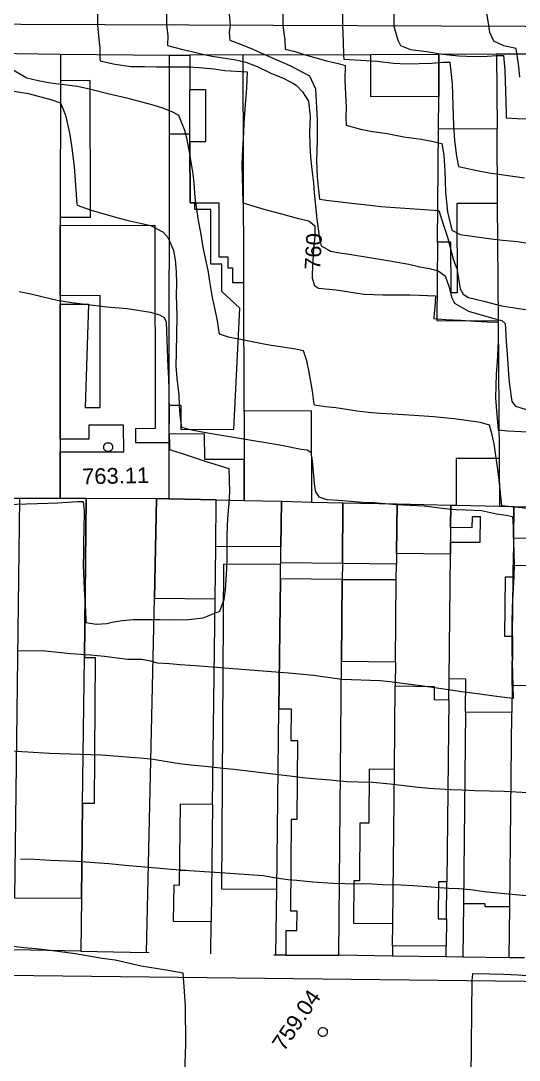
# Model space of a CAD drawing. Header units: metres. Extents: x 325024 to 7190115, y 7391967 to 10157759.
# Drawn here: x 325590.9 to 325646.5, y 7393605.2 to 7393721.1 of the extents above; entities that cross this region are included whole.
import ezdxf
from ezdxf.enums import TextEntityAlignment as Align

# ---------------------------------------------------------------- set-up
doc = ezdxf.new("R2010")
doc.units = ezdxf.units.M
doc.layers.get('0').update_dxf_attribs({"lineweight": 18})
for name, color, linetype, lineweight in [('100_SIST_VIARIO_MEIO_FIO', 1, 'Continuous', 18), ('206_MURO_E_MURO_ARRIMO', 7, 'Continuous', 18), ('214_PROJ_BEIRAL_EDIF', 10, 'Continuous', 18), ('600_CURVA_MESTRA', 14, 'Continuous', 18), ('602_CURVA_MESTRA_TOP', 24, 'Continuous', 18), ('604_CURVA_INTERM', 7, 'Continuous', 18), ('606_PTO_COTADO', 7, 'Continuous', 18), ('624_SEGM_CURVA_MESTRA', 14, 'Continuous', 18), ('626_SEGM_CURVA_INTERM', 7, 'Continuous', 18)]:
    doc.layers.add(name, color=color, linetype=linetype, lineweight=lineweight)
doc.styles.add('Style-Arial', font='arial.ttf', dxfattribs={"height": 1.75})

# ---------------------------------------------------------------- blocks, each defined once
blk = doc.blocks.new('SP09')
at = {"color": 0, "linetype": 'Continuous'}
blk.add_lwpolyline([(-0.03, -0.51), (-0.14, -0.49), (-0.24, -0.46), (-0.31, -0.42), (-0.35, -0.39), (-0.42, -0.31), (-0.47, -0.24), (-0.51, -0.15), (-0.52, -0.09), (-0.52, 0.03), (-0.51, 0.11), (-0.48, 0.2), (-0.44, 0.27), (-0.4, 0.33), (-0.32, 0.39), (-0.23, 0.44), (-0.15, 0.48), (-0.1, 0.48), (-0.03, 0.48), (0.08, 0.48), (0.19, 0.44), (0.27, 0.4), (0.35, 0.32), (0.41, 0.23), (0.46, 0.11), (0.48, 0.03), (0.48, -0.03), (0.47, -0.08), (0.44, -0.21), (0.38, -0.3), (0.31, -0.38), (0.23, -0.44), (0.1, -0.49), (0.02, -0.51)], close=True, dxfattribs=at)

msp = doc.modelspace()

# ---------------------------------------------------------------- linework, layer by layer
at = {"layer": '100_SIST_VIARIO_MEIO_FIO'}
msp.add_lwpolyline([(325512.022, 7393658.305), (325512, 7393652.33), (325511.892, 7393620.672), (325512.849, 7393617.967), (325514.493, 7393616.586), (325516.635, 7393615.842), (325576.238, 7393614.852), (325679.249, 7393613.673), (325720.494, 7393613.183), (325723.483, 7393614.756), (325725.044, 7393616.717), (325725.825, 7393652.978), (325726.609, 7393715.755), (325724.031, 7393718.919), (325722.102, 7393720.12), (325553.368, 7393720.785)], dxfattribs=at)
at = {"layer": '206_MURO_E_MURO_ARRIMO'}
for p, q in [((325595.326, 7393717.355), (325607.454, 7393717.216)), ((325607.454, 7393717.216), (325609.736, 7393717.225)), ((325615.705, 7393717.249), (325629.92, 7393717.304)), ((325643.933, 7393717.358), (325651.264, 7393717.387)), ((325597.596, 7393617.372), (325590.135, 7393617.529)), ((325605.202, 7393617.212), (325604.909, 7393617.219)), ((325619.344, 7393616.95), (325619.119, 7393616.951)), ((325620.441, 7393616.945), (325619.344, 7393616.95)), ((325632.33, 7393616.832), (325626.362, 7393616.917)), ((325638.323, 7393616.747), (325632.33, 7393616.832)), ((325640.186, 7393616.721), (325638.323, 7393616.747)), ((325645.347, 7393616.648), (325640.186, 7393616.721)), ((325647.036, 7393616.624), (325645.347, 7393616.648))]:
    msp.add_line(p, q, dxfattribs=at)
for points in [[(325607.454, 7393717.216), (325607.445, 7393708.416)], [(325609.756, 7393708.418), (325609.745, 7393713.392)], [(325644.054, 7393700.681), (325643.994, 7393709)], [(325637.363, 7393696.372), (325637.459, 7393708.988)], [(325615.799, 7393677.573), (325615.765, 7393691.901)], [(325644.26, 7393672.297), (325644.149, 7393687.62)], [(325607.416, 7393678.209), (325607.413, 7393675.005)], [(325619.872, 7393660.459), (325619.874, 7393660.652)], [(325612.289, 7393633.761), (325612.567, 7393656.658)], [(325632.669, 7393649.629), (325632.641, 7393646.93)], [(325638.621, 7393645.402), (325638.645, 7393647.726)], [(325638.367, 7393620.985), (325638.41, 7393625.104)], [(325619.344, 7393616.95), (325619.433, 7393624.283)], [(325640.249, 7393622.706), (325640.186, 7393616.721)], [(325645.347, 7393616.648), (325645.406, 7393622.346)], [(325612.087, 7393617.083), (325612.13, 7393620.638)], [(325632.341, 7393617.978), (325632.33, 7393616.832)], [(325638.323, 7393616.747), (325638.335, 7393617.936)]]:
    msp.add_lwpolyline(points, dxfattribs=at)
at = {"layer": '214_PROJ_BEIRAL_EDIF'}
for points in [[(325585.451, 7393674.72), (325585.456, 7393679.76), (325585.461, 7393685.182), (325585.463, 7393686.895), (325586.461, 7393686.885), (325586.426, 7393699.528), (325585.475, 7393699.524), (325585.49, 7393715.841), (325585.492, 7393717.467), (325595.326, 7393717.355), (325595.323, 7393714.383), (325595.309, 7393699.162), (325595.308, 7393698.26), (325595.301, 7393690.42), (325595.3, 7393689.468), (325595.286, 7393674.441), (325595.285, 7393673.007), (325595.28, 7393667.808), (325590.745, 7393667.813), (325585.445, 7393667.818)], [(325615.765, 7393691.901), (325615.705, 7393717.249), (325609.736, 7393717.225), (325609.745, 7393713.392), (325611.477, 7393713.391), (325611.481, 7393707.575), (325609.758, 7393707.57), (325609.773, 7393700.769), (325610.306, 7393700.77), (325612.977, 7393700.775), (325612.993, 7393694.74), (325614, 7393694.745), (325613.998, 7393693.514), (325614.494, 7393693.515), (325614.508, 7393691.898)], [(325637.487, 7393712.607), (325629.923, 7393712.593), (325629.92, 7393717.304), (325637.523, 7393717.333)], [(325637.487, 7393712.607), (325637.523, 7393717.333), (325643.933, 7393717.358), (325643.994, 7393709), (325637.459, 7393708.988)], [(325595.323, 7393714.383), (325595.309, 7393699.162), (325598.668, 7393699.17), (325598.629, 7393714.389)], [(325610.306, 7393700.77), (325609.773, 7393700.769), (325609.758, 7393707.57), (325609.756, 7393708.418), (325607.445, 7393708.416), (325607.416, 7393678.209), (325608.747, 7393678.211), (325608.757, 7393675.521), (325614.643, 7393675.538), (325615.333, 7393689.018), (325613.318, 7393690.893), (325613.308, 7393693.922), (325612.085, 7393693.918), (325612.075, 7393700.028), (325610.305, 7393700.021)], [(325637.363, 7393696.372), (325637.297, 7393687.669), (325644.149, 7393687.62), (325644.054, 7393700.681), (325639.517, 7393700.678), (325639.536, 7393690.754), (325638.868, 7393690.748), (325638.856, 7393696.376)], [(325607.412, 7393674.076), (325607.406, 7393667.796), (325606.045, 7393667.798), (325598.208, 7393667.806), (325595.28, 7393667.808), (325595.285, 7393673.007), (325602.382, 7393673.02), (325602.371, 7393676.013), (325598.494, 7393675.998), (325598.503, 7393674.445), (325595.286, 7393674.441), (325595.3, 7393689.468), (325598.457, 7393689.475), (325598.069, 7393677.954), (325599.766, 7393677.962), (325599.735, 7393690.432), (325595.301, 7393690.42), (325595.308, 7393698.26), (325605.836, 7393698.28), (325605.882, 7393675.611), (325603.702, 7393675.605), (325603.708, 7393674.065)], [(325615.799, 7393677.573), (325615.811, 7393672.169), (325615.822, 7393667.603), (325619.958, 7393667.509), (325623.329, 7393667.431), (325623.306, 7393677.598)], [(325615.811, 7393672.169), (325611.403, 7393672.154), (325611.396, 7393675.011), (325607.413, 7393675.005), (325607.412, 7393674.076), (325607.406, 7393667.796), (325612.701, 7393667.674), (325615.822, 7393667.603)], [(325639.454, 7393667.063), (325644.299, 7393666.952), (325644.26, 7393672.297), (325639.448, 7393672.285)], [(325590.53, 7393650.092), (325590.457, 7393644.016), (325590.205, 7393623.341), (325597.668, 7393623.289), (325597.796, 7393633.847), (325597.994, 7393650.11), (325598.208, 7393667.806), (325595.28, 7393667.808), (325590.745, 7393667.813)], [(325605.796, 7393656.705), (325606.045, 7393667.798), (325598.208, 7393667.806), (325597.994, 7393650.11), (325599.198, 7393650.102), (325599.084, 7393633.838), (325597.796, 7393633.847), (325597.668, 7393623.289), (325597.596, 7393617.372), (325604.909, 7393617.219)], [(325612.638, 7393662.47), (325612.701, 7393667.674), (325607.406, 7393667.796), (325606.045, 7393667.798), (325605.796, 7393656.705), (325612.567, 7393656.658)], [(325619.958, 7393667.509), (325619.896, 7393662.419), (325612.638, 7393662.47), (325612.701, 7393667.674), (325615.822, 7393667.603)], [(325626.814, 7393667.352), (325626.754, 7393660.58), (325619.874, 7393660.652), (325619.896, 7393662.419), (325619.958, 7393667.509), (325623.329, 7393667.431)], [(325626.754, 7393660.58), (325626.814, 7393667.352), (325632.851, 7393667.214), (325632.794, 7393661.682), (325632.782, 7393660.518)], [(325638.821, 7393664.591), (325638.804, 7393662.968), (325638.79, 7393661.626), (325632.794, 7393661.682), (325632.851, 7393667.214), (325638.847, 7393667.077)], [(325638.821, 7393664.591), (325638.847, 7393667.077), (325639.454, 7393667.063), (325644.299, 7393666.952), (325645.868, 7393666.916), (325645.832, 7393663.398), (325645.801, 7393660.383), (325645.787, 7393659.041), (325644.887, 7393659.056), (325644.832, 7393652.495), (325645.719, 7393652.484), (325645.662, 7393646.974), (325645.63, 7393643.965), (325640.47, 7393644.022), (325640.507, 7393647.708), (325638.645, 7393647.726), (325638.79, 7393661.626), (325638.804, 7393662.968), (325642.121, 7393662.94), (325642.142, 7393665.767), (325641.205, 7393665.774), (325641.197, 7393664.571)], [(325657.953, 7393663.399), (325656.026, 7393663.412), (325655.984, 7393659.38), (325656.367, 7393659.374), (325656.254, 7393646.868), (325651.875, 7393646.912), (325647.346, 7393646.957), (325645.662, 7393646.974), (325645.719, 7393652.484), (325645.787, 7393659.041), (325645.801, 7393660.383), (325648.77, 7393660.361), (325648.798, 7393663.375), (325645.832, 7393663.398), (325645.868, 7393666.916), (325651.334, 7393666.791), (325657.987, 7393666.639)], [(325619.433, 7393624.283), (325619.677, 7393644.403), (325619.853, 7393658.887), (325619.872, 7393660.459), (325613.516, 7393660.504), (325613.263, 7393624.327)], [(325632.764, 7393658.753), (325632.782, 7393660.518), (325626.754, 7393660.58), (325626.738, 7393658.815)], [(325619.853, 7393658.887), (325619.677, 7393644.403), (325621.04, 7393644.394), (325621.016, 7393640.865), (325621.744, 7393640.86), (325621.682, 7393632.041), (325621.037, 7393632.045), (325620.966, 7393621.889), (325621.672, 7393621.884), (325621.656, 7393619.654), (325620.46, 7393619.662), (325620.441, 7393616.945), (325626.362, 7393616.917), (325626.656, 7393649.679), (325626.738, 7393658.815)], [(325632.764, 7393658.753), (325626.738, 7393658.815), (325626.656, 7393649.679), (325632.669, 7393649.629)], [(325632.641, 7393646.93), (325636.977, 7393646.888), (325636.971, 7393645.418), (325638.621, 7393645.402), (325638.41, 7393625.104), (325637.472, 7393625.111), (325637.432, 7393620.993), (325638.367, 7393620.985), (325638.335, 7393617.936), (325632.341, 7393617.978), (325632.367, 7393620.47), (325632.545, 7393637.631)], [(325645.406, 7393622.346), (325645.63, 7393643.965), (325640.47, 7393644.022), (325640.249, 7393622.706), (325642.63, 7393622.686), (325642.633, 7393622.37)], [(325632.367, 7393620.47), (325632.545, 7393637.631), (325629.744, 7393637.657), (325629.688, 7393631.628), (325628.715, 7393631.636), (325628.653, 7393625.224), (325628.026, 7393625.227), (325627.992, 7393620.512)], [(325612.289, 7393633.761), (325612.13, 7393620.638), (325607.934, 7393620.688), (325607.984, 7393624.759), (325608.591, 7393624.751), (325608.701, 7393633.805)]]:
    msp.add_lwpolyline(points, close=True, dxfattribs=at)
at = {"layer": '600_CURVA_MESTRA'}
for points, elevation in [([(325599.47, 7393730.131), (325599.464, 7393720.603), (325599.605, 7393718.996), (325599.716, 7393718.002), (325599.726, 7393716.787), (325599.752, 7393716.612), (325601.39, 7393716.213), (325603.177, 7393715.979), (325604.678, 7393715.964), (325606.045, 7393715.93), (325608.586, 7393715.934), (325609.706, 7393715.91), (325610.787, 7393715.865), (325612.422, 7393715.71), (325613.652, 7393715.528), (325616.133, 7393715.354), (325616.077, 7393713.58), (325615.908, 7393711.676), (325615.755, 7393709.652), (325615.735, 7393708.59), (325615.606, 7393706.708), (325615.542, 7393705.083), (325615.648, 7393700.769), (325617.986, 7393700.065), (325619.948, 7393699.555), (325621.719, 7393699.066), (325623.025, 7393698.747), (325623.69, 7393698.198), (325623.69, 7393697.875)], 760), ([(325632.502, 7393730.196), (325632.49, 7393720.473), (325632.943, 7393718.894), (325633.221, 7393718.307), (325634.357, 7393717.862), (325636.167, 7393717.625), (325637.906, 7393717.338), (325639.749, 7393717.151), (325641.484, 7393717.073), (325642.88, 7393717.116), (325643.99, 7393717.185), (325644.697, 7393717.176), (325644.861, 7393715.566), (325644.959, 7393712.043), (325645.007, 7393710.778), (325645.011, 7393710.231), (325646.25, 7393710.151), (325648.163, 7393710.085)], 755), ([(325623.403, 7393692.817), (325623.393, 7393692.381), (325623.646, 7393691.572), (325624.109, 7393691.258), (325626.062, 7393691.077), (325628.178, 7393690.741), (325629.198, 7393690.604), (325630.254, 7393690.54), (325631.269, 7393690.504), (325634.264, 7393690.501), (325635.354, 7393690.486), (325637.123, 7393690.422), (325637.043, 7393689.146), (325636.942, 7393688.054), (325636.955, 7393687.877), (325638.28, 7393687.763), (325639.943, 7393687.685), (325641.542, 7393687.567), (325642.887, 7393687.5), (325644.11, 7393687.467), (325644.123, 7393686.347), (325644.113, 7393685.309), (325644.018, 7393683.094), (325643.903, 7393681.661), (325643.842, 7393680.361), (325643.834, 7393679.049), (325643.927, 7393677.584), (325644.104, 7393675.458), (325645.185, 7393675.377), (325647.436, 7393675.238)], 760), ([(325648.892, 7393623.397), (325644.865, 7393623.762), (325642.563, 7393624.002), (325641.031, 7393624.204), (325639.726, 7393624.318), (325638.602, 7393624.35), (325634.685, 7393624.651), (325633.229, 7393624.723), (325631.17, 7393624.788), (325630.105, 7393624.843), (325627.017, 7393624.869), (325625.68, 7393624.912), (325623.405, 7393625.059), (325621.685, 7393625.262), (325620.667, 7393625.315), (325619.381, 7393625.505), (325617.926, 7393625.77), (325614.739, 7393625.981), (325613.693, 7393626.071), (325611.37, 7393626.214), (325608.543, 7393626.414), (325609.287, 7393626.352), (325607.649, 7393626.475), (325606.02, 7393626.647), (325602.527, 7393626.921), (325600.729, 7393627.117), (325597.102, 7393627.373), (325594.189, 7393627.494), (325591.878, 7393627.621), (325590.862, 7393627.607)], 760)]:
    msp.add_lwpolyline(points, dxfattribs=dict(at, elevation=elevation))
at = {"layer": '604_CURVA_INTERM'}
for points, elevation in [([(325607.167, 7393730.151), (325607.16, 7393720.573), (325607.283, 7393719.428), (325607.246, 7393718.305), (325608.959, 7393717.855), (325610.131, 7393717.604), (325611.141, 7393717.329), (325612.22, 7393717.104), (325614.874, 7393716.705), (325616.004, 7393716.446), (325617.245, 7393715.978), (325618.789, 7393715.207), (325620.152, 7393714.669), (325621.246, 7393714.108), (325621.604, 7393713.889), (325622.316, 7393713.139), (325622.965, 7393712.083), (325623.173, 7393710.395), (325623.088, 7393708.579), (325623.116, 7393707.266), (325623.201, 7393705.843), (325623.331, 7393704.485), (325623.538, 7393702.992), (325623.601, 7393701.873), (325623.912, 7393698.967), (325624.06, 7393697.856)], 759), ([(325613.395, 7393730.163), (325614.252, 7393720.545), (325614.147, 7393719.76), (325614.21, 7393718.896), (325615.394, 7393718.467), (325616.776, 7393717.904), (325618.014, 7393717.341), (325619.442, 7393716.722), (325620.877, 7393716.075), (325623.08, 7393714.941), (325623.77, 7393713.482), (325623.924, 7393709.969), (325623.951, 7393708.888), (325623.93, 7393707.717), (325623.887, 7393706.55), (325623.869, 7393705.474), (325623.937, 7393703.651), (325624.08, 7393702.188), (325624.208, 7393701.183), (325625.252, 7393701.03), (325628.785, 7393700.626), (325629.855, 7393700.492), (325631.057, 7393700.377), (325636.427, 7393700.007), (325637.486, 7393699.929), (325638.012, 7393698.266), (325638.456, 7393696.962), (325639.156, 7393694.396), (325639.517, 7393693.45), (325639.72, 7393692.128), (325639.885, 7393691.189), (325640.203, 7393690.578), (325640.827, 7393690.216), (325642.529, 7393689.822), (325644.508, 7393689.3), (325647.862, 7393688.776)], 758)]:
    msp.add_lwpolyline(points, dxfattribs=dict(at, elevation=elevation))
at = {"layer": '604_CURVA_INTERM', "flags": 128}
for points, elevation in [([(325620.128, 7393730.179), (325620.116, 7393720.521), (325620.335, 7393718.944), (325620.384, 7393717.896), (325621.48, 7393717.623), (325622.603, 7393717.247), (325624.986, 7393716.609), (325626.27, 7393716.293), (325627.067, 7393716.078), (325627.04, 7393714.453), (325627.088, 7393712.886), (325627.181, 7393711.421), (325627.149, 7393710.234), (325627.169, 7393709.41), (325628.78, 7393708.969), (325629.891, 7393708.771), (325631.744, 7393708.492), (325633.619, 7393708.138), (325635.552, 7393707.853), (325636.74, 7393707.627), (325637.831, 7393707.382), (325638.045, 7393706.076), (325638.177, 7393704.295), (325638.192, 7393703.196), (325638.241, 7393702.003), (325638.342, 7393700.835), (325638.458, 7393699.777), (325638.954, 7393697.723), (325639.865, 7393697.238), (325643.345, 7393696.774), (325644.647, 7393696.627), (325646.268, 7393696.469), (325648.797, 7393696.046)], 757), ([(325626.783, 7393730.188), (325626.77, 7393720.495), (325626.835, 7393718.762), (325626.869, 7393717.192), (325626.904, 7393716.781), (325630.621, 7393716.542), (325632.447, 7393716.33), (325633.906, 7393716.271), (325636.68, 7393716.333), (325637.998, 7393716.442), (325638.719, 7393716.436), (325639.001, 7393714.02), (325639.099, 7393710.425), (325639.135, 7393709.409), (325639.254, 7393707.733), (325639.491, 7393705.964), (325639.704, 7393704.817), (325642.096, 7393704.281), (325643.331, 7393704.071), (325644.464, 7393703.942), (325647.054, 7393703.574)], 756), ([(325646.541, 7393714.764), (325646.426, 7393715.966), (325646.124, 7393717.96), (325644.751, 7393718.252), (325643.634, 7393718.78), (325643.185, 7393719.738), (325643.07, 7393720.521), (325641.502, 7393730.208)], 754), ([(325647.414, 7393666.696), (325644.532, 7393667.009), (325644.24, 7393669.854), (325644.097, 7393671.051), (325643.661, 7393673.897), (325643.447, 7393674.9), (325643.137, 7393675.993), (325642.139, 7393676.284), (325639.221, 7393676.705), (325636.896, 7393676.93), (325635.887, 7393677.01), (325633.553, 7393677.133), (325632.303, 7393677.232), (325630.994, 7393677.298), (325629.664, 7393677.404), (325628.412, 7393677.553), (325626.038, 7393677.919), (325624.824, 7393678.054), (325623.641, 7393678.217), (325623.564, 7393678.584), (325623.424, 7393679.802), (325623.045, 7393681.897), (325622.789, 7393683.158), (325622.405, 7393684.265), (325621.544, 7393684.475), (325619.84, 7393684.725), (325618.829, 7393684.856), (325617.804, 7393685.056), (325615.944, 7393685.448), (325614.075, 7393685.811), (325613.062, 7393686.135), (325612.83, 7393687.61), (325612.569, 7393688.899), (325612.278, 7393690.233), (325611.994, 7393692.022), (325611.814, 7393693.038), (325611.221, 7393695.833), (325610.969, 7393697.455), (325610.725, 7393698.805), (325610.355, 7393701.341), (325610.216, 7393702.97), (325610.108, 7393703.986), (325609.798, 7393706.022), (325609.458, 7393707.836), (325609.178, 7393708.848), (325608.512, 7393710.52), (325607.93, 7393710.855), (325606.73, 7393711.331), (325605.66, 7393711.659), (325602.864, 7393712.384), (325600.589, 7393712.914), (325598.707, 7393713.417), (325597.231, 7393713.718), (325594.211, 7393714.112), (325592.83, 7393714.374), (325591.592, 7393714.67), (325589.98, 7393715.607)], 761), ([(325590.171, 7393713.217), (325591.736, 7393712.941), (325594.254, 7393712.27), (325595.333, 7393711.901), (325595.871, 7393710.557), (325596.352, 7393708.381), (325596.622, 7393706.59), (325596.871, 7393704.765), (325597.158, 7393700.666), (325597.176, 7393700.497), (325598.753, 7393699.971), (325601.47, 7393699.166), (325602.87, 7393698.807), (325604.221, 7393698.519), (325605.353, 7393698.246), (325606.748, 7393697.549), (325607.314, 7393696.879), (325607.934, 7393695.442), (325608.106, 7393694.431), (325608.22, 7393693.121), (325608.244, 7393691.751), (325608.234, 7393690.489), (325608.249, 7393689.318), (325608.289, 7393688.167), (325608.241, 7393684.126), (325608.195, 7393682.526), (325608.345, 7393680.877), (325608.513, 7393679.398), (325608.574, 7393678.099), (325608.67, 7393676.728), (325608.832, 7393675.773), (325609.963, 7393675.464), (325611.107, 7393675.243), (325612.16, 7393675.085), (325615.273, 7393674.543), (325616.386, 7393674.367), (325618.887, 7393673.938), (325620.15, 7393673.733), (325622.149, 7393673.331), (325622.815, 7393673.24), (325623.223, 7393672.989), (325623.386, 7393671.984), (325623.634, 7393669.145), (325623.744, 7393668.548), (325624.115, 7393668.014), (325625.012, 7393667.702), (325626.32, 7393667.635), (325628.987, 7393667.433), (325630.282, 7393667.364), (325632.734, 7393667.149), (325635.867, 7393666.992), (325638.17, 7393666.699), (325639.42, 7393666.599), (325640.512, 7393666.571), (325642.262, 7393666.495), (325643.923, 7393666.129), (325645.025, 7393665.973), (325645.701, 7393665.828), (325645.837, 7393664.141), (325645.827, 7393662.987), (325645.895, 7393660.488), (325645.856, 7393659.184), (325645.689, 7393655.769), (325645.648, 7393653.875), (325645.651, 7393650.887), (325645.751, 7393646.904), (325645.778, 7393645.555), (325644.218, 7393645.732), (325641.511, 7393646.107), (325640.073, 7393646.286), (325637.057, 7393646.738), (325634.386, 7393647.113), (325633.38, 7393647.215), (325632.039, 7393647.412), (325630.956, 7393647.507), (325626.702, 7393647.651), (325623.519, 7393648.108), (325620.728, 7393648.359), (325615.983, 7393648.739), (325610.841, 7393649.124), (325608.668, 7393649.306), (325607.485, 7393649.396), (325606.123, 7393649.474), (325605.416, 7393649.702), (325604.351, 7393649.883), (325602.786, 7393649.895), (325600.227, 7393650.22), (325598.677, 7393650.383), (325596.451, 7393650.524), (325593.294, 7393650.852), (325590.516, 7393650.816)], 762), ([(325625.042, 7393695.616), (325625.43, 7393695.398), (325626.454, 7393695.198), (325627.51, 7393695.062), (325632.033, 7393694.3), (325634.146, 7393693.941), (325635.391, 7393693.64), (325636.452, 7393693.439), (325637.437, 7393693.181), (325638.211, 7393692.643), (325638.651, 7393691.355), (325638.925, 7393690.262), (325639.233, 7393689.581), (325640.798, 7393688.713), (325643.382, 7393687.962), (325644.533, 7393687.664), (325644.906, 7393687.309), (325645.021, 7393685.338), (325645.211, 7393682.876), (325645.287, 7393681.652), (325645.394, 7393680.492), (325645.659, 7393678.619), (325646.056, 7393678.124), (325647.226, 7393677.725)], 759), ([(325589.366, 7393667.166), (325591.537, 7393667.212), (325593.923, 7393667.317), (325595.048, 7393667.35), (325596.118, 7393667.426), (325597.222, 7393667.476), (325597.866, 7393667.48), (325597.965, 7393666.467), (325597.926, 7393664.239), (325597.893, 7393663.135), (325597.892, 7393661.686), (325597.869, 7393660.389), (325597.965, 7393657.678), (325598.051, 7393656.521), (325598.116, 7393655.273), (325598.141, 7393654.264), (325598.166, 7393654.019), (325599.29, 7393653.819), (325600.503, 7393653.889), (325601.255, 7393654.072), (325602.239, 7393654.238), (325603.438, 7393654.331), (325604.78, 7393654.35), (325606.394, 7393654.342), (325607.942, 7393654.307), (325609.581, 7393654.354), (325611.217, 7393654.537), (325613.084, 7393655.276), (325613.566, 7393656.556), (325613.736, 7393657.625), (325613.878, 7393660.007), (325613.91, 7393661.194), (325613.916, 7393663.571), (325613.93, 7393664.855), (325614.009, 7393666.094), (325614.144, 7393667.307), (325614.222, 7393668.597), (325614.118, 7393671.132), (325611.512, 7393671.959), (325609.161, 7393672.733), (325607.518, 7393673.232), (325607.503, 7393674.1), (325607.453, 7393675.379), (325607.496, 7393676.921), (325607.449, 7393679.95), (325607.405, 7393681.237), (325607.326, 7393682.475), (325607.163, 7393687.469), (325606.937, 7393687.945), (325606.409, 7393688.247), (325605.377, 7393688.553), (325602.749, 7393688.943), (325600.506, 7393689.147), (325598.096, 7393689.442), (325596.591, 7393689.629), (325594.963, 7393689.901), (325593.39, 7393690.255), (325592.039, 7393690.58), (325590.727, 7393690.855)], 763), ([(325587.708, 7393639.798), (325591.681, 7393639.603), (325594.117, 7393639.459), (325599.846, 7393639.257), (325603.635, 7393638.952), (325604.639, 7393638.891), (325605.643, 7393638.768), (325608.554, 7393638.304), (325609.882, 7393638.151), (325611.808, 7393637.957), (325613.456, 7393637.76), (325614.67, 7393637.667), (325621.183, 7393636.877), (325622.333, 7393636.744), (325623.901, 7393636.591), (325625.367, 7393636.479), (325627.247, 7393636.294), (325628.532, 7393636.236), (325630.163, 7393636.198), (325632.08, 7393636.038), (325635.208, 7393635.67), (325636.445, 7393635.545), (325638.798, 7393635.405), (325640.115, 7393635.363), (325641.502, 7393635.297), (325644.774, 7393635.224), (325647.43, 7393635.063)], 761), ([(325609.173, 7393603.749), (325609.284, 7393607.025), (325609.247, 7393611.29), (325609.045, 7393614.477), (325608.987, 7393614.937), (325607.093, 7393615.253), (325604.325, 7393615.723), (325601.408, 7393616.373), (325599.99, 7393616.566), (325597.008, 7393617.075), (325594.193, 7393617.46), (325592.606, 7393617.639), (325591.197, 7393617.751), (325589.301, 7393618.025)], 759), ([(325649.66, 7393614.465), (325646.353, 7393614.708), (325644.715, 7393614.79), (325643.135, 7393614.836), (325641.263, 7393614.855), (325641.196, 7393614.108), (325641.068, 7393603.354)], 759)]:
    msp.add_lwpolyline(points, dxfattribs=dict(at, elevation=elevation))
at = {"layer": '624_SEGM_CURVA_MESTRA', "elevation": 760}
msp.add_lwpolyline([(325623.69, 7393697.875), (325623.69, 7393697.002), (325623.529, 7393695.697), (325623.42, 7393693.56), (325623.403, 7393692.817)], dxfattribs=at)
at = {"layer": '626_SEGM_CURVA_INTERM', "elevation": 759}
msp.add_lwpolyline([(325624.06, 7393697.856), (325624.209, 7393696.734), (325624.389, 7393695.984), (325625.042, 7393695.616)], dxfattribs=at)

# ---------------------------------------------------------------- block references
at = {"layer": '606_PTO_COTADO', "rotation": 55.83005668387076}
for p in [(325600.649, 7393673.574, 763.115), (325624.579, 7393608.4, 759.04)]:
    msp.add_blockref('SP09', p, dxfattribs=at)

# ---------------------------------------------------------------- texts
at = {"layer": '602_CURVA_MESTRA_TOP', "style": 'Style-Arial'}
msp.add_text('760', height=1.75, rotation=87.06927, dxfattribs=at).set_placement((325623.512, 7393695.348), align=Align.MIDDLE_CENTER)
at = {"layer": '606_PTO_COTADO', "style": 'Style-Arial'}
for s, rotation, p in [('763.11', 1.21721, (325601.478, 7393670.36, 763.115)), ('759.04', 55.83006, (325621.612, 7393609.705, 759.04))]:
    msp.add_text(s, height=1.75, rotation=rotation, dxfattribs=at).set_placement(p, align=Align.MIDDLE_CENTER)

doc.saveas('drawing.dxf')
